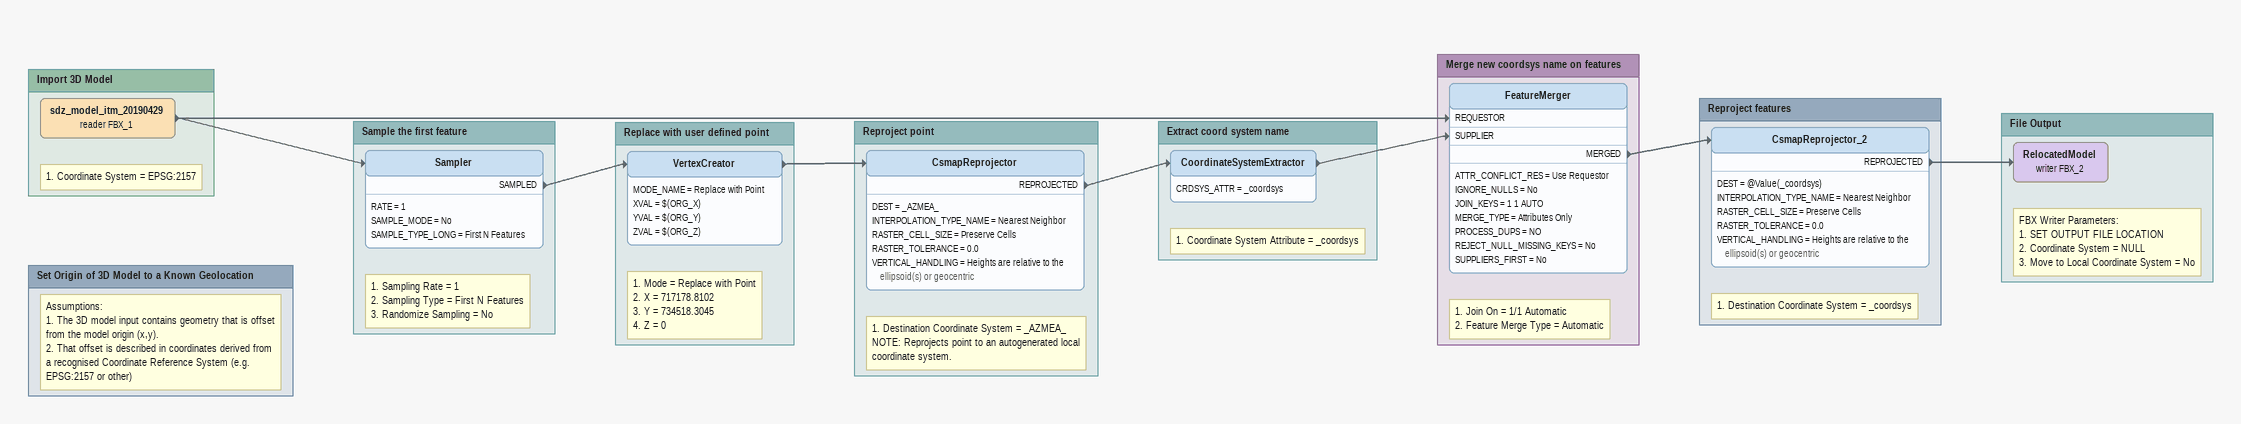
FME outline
Bookmark: Import 3D Model
Note: 1. Coordinate System = EPSG:2157
sdz_model_itm_20190429 (reader FBX_1)
    -> Sampler
    -> FeatureMerger [REQUESTOR]

Bookmark: Sample the first feature
Note: 1. Sampling Rate = 1 / 2. Sampling Type = First N Features / 3. Randomize Sampling = No
Sampler
    RATE = 1
    SAMPLE_MODE = No
    SAMPLE_TYPE_LONG = First N Features
    SAMPLED -> VertexCreator

Bookmark: Replace with user defined point
Note: 1. Mode = Replace with Point / 2. X = 717178.8102 / 3. Y = 734518.3045 / 4. Z = 0
VertexCreator
    MODE_NAME = Replace with Point
    XVAL = $(ORG_X)
    YVAL = $(ORG_Y)
    ZVAL = $(ORG_Z)
    -> CsmapReprojector

Bookmark: Reproject point
Note: 1. Destination Coordinate System = _AZMEA_ / NOTE: Reprojects point to an autogenerated local coordinate system.
CsmapReprojector
    DEST = _AZMEA_
    INTERPOLATION_TYPE_NAME = Nearest Neighbor
    RASTER_CELL_SIZE = Preserve Cells
    RASTER_TOLERANCE = 0.0
    VERTICAL_HANDLING = Heights are relative to the ellipsoid(s) or geocentric
    REPROJECTED -> CoordinateSystemExtractor

Bookmark: Extract coord system name
Note: 1. Coordinate System Attribute = _coordsys
CoordinateSystemExtractor
    CRDSYS_ATTR = _coordsys
    -> FeatureMerger [SUPPLIER]

Bookmark: Merge new coordsys name on features
Note: 1. Join On = 1/1 Automatic / 2. Feature Merge Type = Automatic
FeatureMerger
    ATTR_CONFLICT_RES = Use Requestor
    IGNORE_NULLS = No
    JOIN_KEYS = 1 1 AUTO
    MERGE_TYPE = Attributes Only
    PROCESS_DUPS = NO
    REJECT_NULL_MISSING_KEYS = No
    SUPPLIERS_FIRST = No
    MERGED -> CsmapReprojector_2

Bookmark: Reproject features
Note: 1. Destination Coordinate System = _coordsys
CsmapReprojector_2
    DEST = @Value(_coordsys)
    INTERPOLATION_TYPE_NAME = Nearest Neighbor
    RASTER_CELL_SIZE = Preserve Cells
    RASTER_TOLERANCE = 0.0
    VERTICAL_HANDLING = Heights are relative to the ellipsoid(s) or geocentric
    REPROJECTED -> RelocatedModel (writer FBX_2)

Bookmark: File Output
Note: FBX Writer Parameters: / 1. SET OUTPUT FILE LOCATION / 2. Coordinate System = NULL / 3. Move to Local Coordinate System = No
RelocatedModel (writer FBX_2)

Bookmark: Set Origin of 3D Model to a Known Geolocation
Note: Assumptions: / 1. The 3D model input contains geometry that is offset from the model origin (x,y). / 2. That offset is described in coordinates derived from a recognised Coordinate Reference System (e.g. EPSG:2157 or other)
